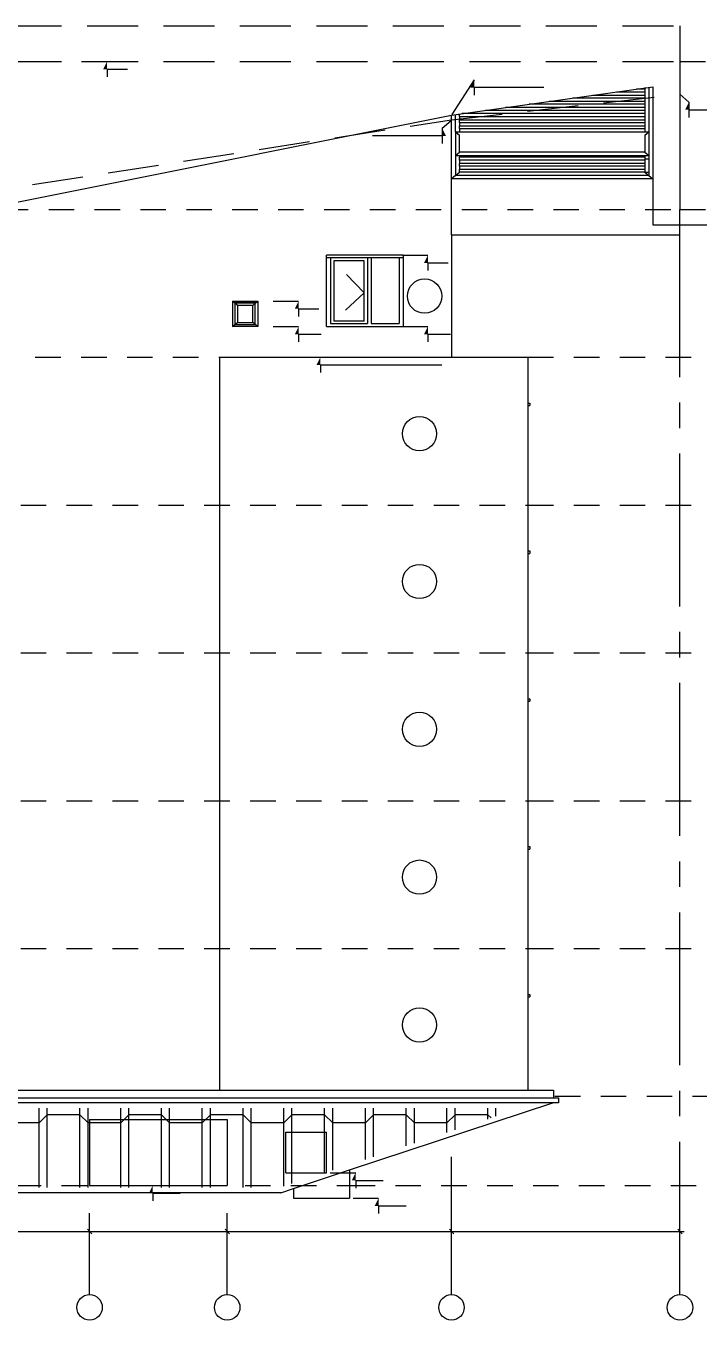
# Model space of a CAD drawing. Header units: metres. Extents: x -220 to 294, y -29 to 18.
# Drawn here: x -182.43 to -179.13, y -1.14 to 5.21 of the extents above; entities that cross this region are included whole.
import ezdxf

# ---------------------------------------------------------------- set-up
doc = ezdxf.new("R2010")
doc.units = ezdxf.units.M
doc.header["$MEASUREMENT"] = 0
for name, pattern in [('CENTER2', [1.125, 0.75, -0.125, 0.125, -0.125]), ('DASHED2', [0.375, 0.25, -0.125]), ('DASHED4', [0.1875, 0.125, -0.0625])]:
    doc.linetypes.add(name, pattern=pattern)
for name, color, linetype in [('Cember', 7, 'Continuous'), ('Cizgi', 7, 'Continuous'), ('Kesit_Kot', 7, 'Continuous'), ('Olculendirme', 7, 'Continuous'), ('Rota', 7, 'Continuous'), ('Standart', 7, 'Continuous'), ('Tarama', 7, 'Continuous')]:
    doc.layers.add(name, color=color, linetype=linetype)

msp = doc.modelspace()

# ---------------------------------------------------------------- hatches: boundary and pattern name
at = {"layer": 'Kesit_Kot', "linetype": 'Continuous', "lineweight": -3}
for points in [[(-182.0329, 5.0351), (-182.0516, 4.9976), (-182.0329, 4.9976)], [(-180.2325, 4.9454), (-180.2513, 4.9079), (-180.2325, 4.9079)], [(-179.1796, 4.8363), (-179.1984, 4.7988), (-179.1796, 4.7988)], [(-180.3901, 4.7079), (-180.3714, 4.6704), (-180.3901, 4.6704)], [(-180.4596, 4.0851), (-180.4783, 4.0476), (-180.4596, 4.0476)], [(-181.0936, 3.8601), (-181.1124, 3.8226), (-181.0936, 3.8226)], [(-181.0936, 3.7351), (-181.1124, 3.6976), (-181.0936, 3.6976)], [(-180.4596, 3.7351), (-180.4783, 3.6976), (-180.4596, 3.6976)], [(-180.8138, -0.4149), (-180.8325, -0.4524), (-180.8138, -0.4524)], [(-181.8092, -0.4774), (-181.8279, -0.5149), (-181.8092, -0.5149)], [(-180.7016, -0.5399), (-180.7203, -0.5774), (-180.7016, -0.5774)]]:
    msp.add_hatch(color=216, dxfattribs=at).paths.add_polyline_path(points)
at = {"layer": 'Standart', "linetype": 'Continuous', "lineweight": -3}
msp.add_hatch(color=216, dxfattribs=at).paths.add_polyline_path([(-180.9866, 3.5851), (-181.0053, 3.5476), (-180.9866, 3.5476)])

# ---------------------------------------------------------------- linework, layer by layer
at = {"layer": 'Cember', "color": 237, "linetype": 'Continuous', "lineweight": -3}
for centre in [(-180.4761, 3.8847), (-180.5009, 3.2101), (-180.5009, 2.4851), (-180.5009, 1.7601), (-180.5009, 1.0351), (-180.5009, 0.3101)]:
    msp.add_circle(centre, 0.0841, dxfattribs=at)
at = {"layer": 'Cizgi', "color": 251, "linetype": 'DASHED2', "lineweight": -3}
for points in [[(-184.0061, 5.2101), (-179.2238, 5.2101)], [(-179.2238, 5.2101), (-179.2238, 5.0351)], [(-184.0061, 5.0351), (-179.2236, 5.0351)]]:
    msp.add_lwpolyline(points, dxfattribs=at)
at = {"layer": 'Cizgi', "color": 251, "linetype": 'Continuous', "lineweight": -3}
for points in [[(-179.2238, 5.0351), (-179.2238, 4.3101)], [(-180.3439, 4.7726), (-179.3564, 4.9105)], [(-180.2325, 4.9454), (-180.3424, 4.7761)], [(-179.3959, 4.8993), (-179.4366, 4.8993)], [(-179.3959, 4.9086), (-179.3959, 4.8993)], [(-179.3959, 4.8993), (-179.3959, 4.8855)], [(-179.3762, 4.9096), (-179.3762, 4.69)], [(-179.3564, 4.9105), (-179.3564, 4.2351)], [(-179.3564, 4.9105), (-179.3564, 4.46)], [(-179.3959, 4.8257), (-179.9637, 4.8257)], [(-179.3959, 4.8395), (-179.8649, 4.8395)], [(-179.3959, 4.8556), (-179.7496, 4.8556)], [(-179.3959, 4.8694), (-179.6507, 4.8694)], [(-179.3959, 4.8855), (-179.5354, 4.8855)], [(-179.3959, 4.8855), (-179.3959, 4.8694)], [(-179.3959, 4.8694), (-179.3959, 4.8556)], [(-179.3959, 4.8556), (-179.3959, 4.8395)], [(-179.3959, 4.8395), (-179.3959, 4.8257)], [(-179.3959, 4.8257), (-179.3959, 4.8096)], [(-184.1186, 4.0176), (-180.3439, 4.7726)], [(-180.3439, 4.1851), (-180.3439, 4.7726)], [(-180.3242, 4.69), (-180.3242, 4.7754)], [(-180.3044, 4.7659), (-180.3044, 4.7782)], [(-180.3044, 4.7659), (-180.3044, 4.7498)], [(-180.3044, 4.7659), (-179.3959, 4.7659)], [(-179.3959, 4.7797), (-180.2932, 4.7797)], [(-179.3959, 4.7958), (-180.1779, 4.7958)], [(-179.3959, 4.8096), (-180.079, 4.8096)], [(-179.3959, 4.8096), (-179.3959, 4.7958)], [(-179.3959, 4.7958), (-179.3959, 4.7797)], [(-179.3959, 4.7797), (-179.3959, 4.7659)], [(-179.3959, 4.7659), (-179.3959, 4.7498)], [(-180.3044, 4.7498), (-179.3959, 4.7498)], [(-180.3044, 4.736), (-180.3044, 4.7498)], [(-180.3044, 4.736), (-180.3044, 4.7199)], [(-180.3044, 4.736), (-179.3959, 4.736)], [(-180.3044, 4.7199), (-179.3959, 4.7199)], [(-180.3044, 4.7061), (-180.3044, 4.7199)], [(-180.3044, 4.7061), (-180.3044, 4.69)], [(-180.3044, 4.7061), (-179.3959, 4.7061)], [(-179.3959, 4.7498), (-179.3959, 4.736)], [(-179.3959, 4.736), (-179.3959, 4.7199)], [(-179.3959, 4.7199), (-179.3959, 4.7061)], [(-179.3959, 4.7061), (-179.3959, 4.69)], [(-180.3242, 4.69), (-180.3044, 4.69)], [(-180.3242, 4.69), (-180.3044, 4.6739)], [(-180.3242, 4.69), (-180.3242, 4.575)], [(-180.3044, 4.69), (-179.3959, 4.69)], [(-180.3044, 4.5911), (-180.3044, 4.6739)], [(-179.3959, 4.69), (-179.3762, 4.69)], [(-179.3959, 4.6739), (-179.3762, 4.69)], [(-179.3959, 4.6739), (-179.3959, 4.5911)], [(-179.3762, 4.69), (-179.3762, 4.575)], [(-180.3242, 4.575), (-180.3044, 4.5911)], [(-180.3242, 4.575), (-180.3044, 4.575)], [(-180.3242, 4.575), (-180.3242, 4.4761)], [(-179.3959, 4.5911), (-180.3044, 4.5911)], [(-180.3044, 4.575), (-180.3044, 4.5658)], [(-180.3044, 4.575), (-179.3959, 4.575)], [(-179.3959, 4.5911), (-179.3762, 4.575)], [(-179.3959, 4.575), (-179.3959, 4.5658)], [(-179.3959, 4.575), (-179.3762, 4.575)], [(-179.3762, 4.575), (-179.3762, 4.5589)], [(-179.3959, 4.5658), (-180.3044, 4.5658)], [(-180.3044, 4.552), (-180.3044, 4.5658)], [(-180.3044, 4.552), (-180.3044, 4.5359)], [(-179.3959, 4.552), (-180.3044, 4.552)], [(-179.3959, 4.5359), (-180.3044, 4.5359)], [(-180.3044, 4.5221), (-180.3044, 4.5359)], [(-180.3044, 4.5221), (-180.3044, 4.506)], [(-179.3959, 4.5221), (-180.3044, 4.5221)], [(-179.3959, 4.5658), (-179.3959, 4.5589)], [(-179.3959, 4.5589), (-179.3762, 4.5589)], [(-179.3959, 4.5589), (-179.3959, 4.552)], [(-179.3959, 4.552), (-179.3959, 4.5359)], [(-179.3959, 4.5359), (-179.3959, 4.5221)], [(-179.3959, 4.5221), (-179.3959, 4.506)], [(-179.3762, 4.5589), (-179.3762, 4.4922)], [(-180.3242, 4.4761), (-180.3439, 4.46)], [(-179.3564, 4.46), (-180.3439, 4.46)], [(-180.3242, 4.4761), (-180.3044, 4.4922)], [(-179.3762, 4.4761), (-180.3242, 4.4761)], [(-179.3959, 4.506), (-180.3044, 4.506)], [(-180.3044, 4.4922), (-180.3044, 4.506)], [(-179.3959, 4.4922), (-180.3044, 4.4922)], [(-179.3959, 4.506), (-179.3959, 4.4922)], [(-179.3959, 4.4922), (-179.3762, 4.4922)], [(-179.3959, 4.4922), (-179.3762, 4.4761)], [(-179.3762, 4.4922), (-179.3762, 4.4761)], [(-179.3762, 4.4761), (-179.3564, 4.46)], [(-179.2236, 4.1851), (-179.2236, 4.3101)], [(-179.3564, 4.2351), (-178.5347, 4.2351)], [(-180.3439, 4.1851), (-180.3439, 3.5851)], [(-180.3439, 4.1851), (-179.2236, 4.1851)], [(-180.5811, 4.0851), (-180.9561, 4.0851)], [(-180.9561, 3.7351), (-180.9561, 4.0851)], [(-180.5811, 4.0726), (-180.9561, 4.0726)], [(-180.9374, 4.0726), (-180.9374, 3.7501)], [(-180.7561, 4.0726), (-180.7561, 3.7501)], [(-180.7374, 4.0726), (-180.7374, 3.7501)], [(-180.5999, 4.0726), (-180.5999, 3.7501)], [(-180.5811, 4.0851), (-180.5811, 3.7351)], [(-180.7717, 4.0576), (-180.9217, 4.0576)], [(-180.9217, 4.0576), (-180.9217, 3.7626)], [(-180.7717, 3.7626), (-180.7717, 4.0576)], [(-181.4186, 3.8601), (-181.4186, 3.8543)], [(-181.4186, 3.8601), (-181.2936, 3.8601)], [(-181.4186, 3.8543), (-181.4116, 3.8543)], [(-181.4186, 3.8543), (-181.4186, 3.7351)], [(-181.4116, 3.8543), (-181.4061, 3.8497)], [(-181.4116, 3.8543), (-181.3006, 3.8543)], [(-181.3061, 3.8497), (-181.4061, 3.8497)], [(-181.3936, 3.8393), (-181.4061, 3.8497)], [(-181.4061, 3.8497), (-181.4061, 3.7456)], [(-181.3186, 3.8393), (-181.3936, 3.8393)], [(-181.3936, 3.8393), (-181.3936, 3.756)], [(-181.3061, 3.8497), (-181.3186, 3.8393)], [(-181.3186, 3.756), (-181.3186, 3.8393)], [(-181.3061, 3.8497), (-181.3006, 3.8543)], [(-181.3061, 3.7456), (-181.3061, 3.8497)], [(-181.3006, 3.8543), (-181.2936, 3.8543)], [(-181.2936, 3.8601), (-181.2936, 3.8543)], [(-181.2936, 3.8543), (-181.2936, 3.7351)], [(-181.4186, 3.7351), (-181.4061, 3.7456)], [(-181.4061, 3.7456), (-181.3936, 3.756)], [(-181.4061, 3.7456), (-181.3061, 3.7456)], [(-181.3936, 3.756), (-181.3186, 3.756)], [(-181.3061, 3.7456), (-181.3186, 3.756)], [(-181.2936, 3.7351), (-181.3061, 3.7456)], [(-180.9374, 3.7501), (-180.7561, 3.7501)], [(-180.7717, 3.7626), (-180.9217, 3.7626)], [(-180.7374, 3.7501), (-180.5999, 3.7501)], [(-181.2936, 3.7351), (-181.4186, 3.7351)], [(-180.9561, 3.7351), (-180.5811, 3.7351)], [(-181.4811, 3.5851), (-181.4811, -0.0099)], [(-181.4811, 3.5851), (-180.3439, 3.5851)], [(-180.3439, 3.5851), (-179.9689, 3.5851)], [(-179.9689, 3.5851), (-179.9689, -0.0099)], [(-179.9689, 3.3601), (-179.9595, 3.3601)], [(-179.9689, 3.3476), (-179.9595, 3.3476)], [(-179.9595, 3.3601), (-179.9595, 3.3476)], [(-179.9689, 2.6351), (-179.9595, 2.6351)], [(-179.9689, 2.6226), (-179.9595, 2.6226)], [(-179.9595, 2.6351), (-179.9595, 2.6226)], [(-179.9689, 1.9101), (-179.9595, 1.9101)], [(-179.9595, 1.9101), (-179.9595, 1.8976)], [(-179.9689, 1.8976), (-179.9595, 1.8976)], [(-179.9689, 1.1851), (-179.9595, 1.1851)], [(-179.9689, 1.1726), (-179.9595, 1.1726)], [(-179.9595, 1.1851), (-179.9595, 1.1726)], [(-179.9689, 0.4601), (-179.9595, 0.4601)], [(-179.9689, 0.4476), (-179.9595, 0.4476)], [(-179.9595, 0.4601), (-179.9595, 0.4476)], [(-184.3811, -0.0474), (-179.8439, -0.0474)], [(-184.2561, -0.0099), (-179.8439, -0.0099)], [(-182.7186, -0.0099), (-181.5061, -0.0099)], [(-181.5061, -0.0099), (-179.9689, -0.0099)], [(-179.9689, -0.0099), (-179.8439, -0.0099)], [(-179.8439, -0.0099), (-179.8439, -0.0349)], [(-179.8439, -0.0099), (-179.8439, -0.0474)], [(-180.8439, -0.4011), (-179.8477, -0.0724)], [(-182.1186, -0.1536), (-182.1186, -0.4774)], [(-182.1186, -0.1536), (-182.0561, -0.1536)], [(-182.0561, -0.1536), (-181.4436, -0.1536)], [(-181.4436, -0.1536), (-181.4436, -0.4774)], [(-181.1561, -0.2149), (-180.9561, -0.2149)], [(-181.1561, -0.4149), (-181.1561, -0.2149)], [(-180.9561, -0.4149), (-180.9561, -0.2149)], [(-181.1561, -0.4149), (-180.9561, -0.4149)], [(-181.1189, -0.4919), (-180.8439, -0.4011)], [(-180.8439, -0.4011), (-180.8439, -0.5399)], [(-182.1186, -0.4774), (-181.4436, -0.4774)], [(-181.1814, -0.5125), (-181.1189, -0.4919)], [(-181.1189, -0.4919), (-181.1189, -0.5399)], [(-181.1814, -0.5125), (-183.0436, -0.5125)], [(-181.1189, -0.5399), (-180.8439, -0.5399)]]:
    msp.add_lwpolyline(points, dxfattribs=at)
at = {"layer": 'Cizgi', "color": 251, "linetype": 'DASHED4', "lineweight": -3}
for points in [[(-179.2236, 5.0351), (-178.4736, 5.0351)], [(-184.1189, 4.3101), (-179.2236, 4.3101)], [(-179.2236, 4.3101), (-178.4736, 4.3101)], [(-180.7717, 3.9003), (-180.9217, 4.0564)], [(-180.7717, 3.9003), (-180.9217, 3.7626)], [(-184.8596, 3.5851), (-179.9689, 3.5851)], [(-179.9689, 3.5851), (-178.4736, 3.5851)], [(-184.2561, 2.8601), (-179.9689, 2.8601)], [(-179.9689, 2.8601), (-178.4736, 2.8601)], [(-184.2561, 2.1351), (-179.9689, 2.1351)], [(-179.9689, 2.1351), (-178.4736, 2.1351)], [(-184.2561, 1.4101), (-179.9689, 1.4101)], [(-179.9689, 1.4101), (-178.4736, 1.4101)], [(-184.2561, 0.6851), (-179.9689, 0.6851)], [(-179.9689, 0.6851), (-178.4736, 0.6851)], [(-179.8368, -0.0399), (-178.4736, -0.0399)], [(-183.3811, -0.4774), (-180.8439, -0.4774)], [(-180.8439, -0.4774), (-178.4736, -0.4774)]]:
    msp.add_lwpolyline(points, dxfattribs=at)
at = {"layer": 'Kesit_Kot', "color": 251, "linetype": 'Continuous', "lineweight": -3}
for points in [[(-182.1579, 5.0351), (-182.0329, 5.0351)], [(-182.0329, 4.9976), (-181.9334, 4.9976)], [(-182.0329, 4.9976), (-182.0329, 4.9601)], [(-180.2325, 4.9079), (-180.2325, 4.8704)], [(-179.8919, 4.9079), (-180.2325, 4.9079)], [(-179.1796, 4.8363), (-179.2238, 4.8751)], [(-179.1796, 4.8363), (-179.1796, 4.7988)], [(-179.1796, 4.7988), (-178.839, 4.7988)], [(-179.1796, 4.7988), (-179.1796, 4.7613)], [(-180.3901, 4.7079), (-180.346, 4.7467)], [(-180.3901, 4.7079), (-180.3901, 4.6704)], [(-180.3901, 4.6704), (-180.7307, 4.6704)], [(-180.3901, 4.6704), (-180.3901, 4.6329)], [(-180.5846, 4.0851), (-180.4596, 4.0851)], [(-180.4596, 4.0476), (-180.3601, 4.0476)], [(-180.4596, 4.0476), (-180.4596, 4.0101)], [(-181.2186, 3.8601), (-181.0936, 3.8601)], [(-181.0936, 3.8226), (-180.9941, 3.8226)], [(-181.0936, 3.8226), (-181.0936, 3.7851)], [(-181.2186, 3.7351), (-181.0936, 3.7351)], [(-181.0936, 3.6976), (-180.9831, 3.6976)], [(-181.0936, 3.6976), (-181.0936, 3.6601)], [(-180.5846, 3.7351), (-180.4596, 3.7351)], [(-180.4596, 3.6976), (-180.3491, 3.6976)], [(-180.4596, 3.6976), (-180.4596, 3.6601)], [(-180.9388, -0.4149), (-180.8138, -0.4149)], [(-181.9342, -0.4774), (-181.8092, -0.4774)], [(-180.8138, -0.4524), (-180.679, -0.4524)], [(-180.8138, -0.4524), (-180.8138, -0.4899)], [(-181.8092, -0.5149), (-181.6744, -0.5149)], [(-181.8092, -0.5149), (-181.8092, -0.5524)], [(-180.8266, -0.5399), (-180.7016, -0.5399)], [(-180.7016, -0.5774), (-180.5668, -0.5774)], [(-180.7016, -0.5774), (-180.7016, -0.6149)]]:
    msp.add_lwpolyline(points, dxfattribs=at)
at = {"layer": 'Olculendirme', "color": 251, "linetype": 'Continuous', "lineweight": -3}
for points in [[(-182.108, -0.7135), (-182.1292, -0.6922)], [(-182.1186, -0.7654), (-182.1186, -0.6904)], [(-181.433, -0.7135), (-181.4542, -0.6922)], [(-181.4436, -0.7654), (-181.4436, -0.6904)], [(-180.3333, -0.7135), (-180.3545, -0.6922)], [(-180.3439, -0.7654), (-180.3439, -0.6904)], [(-179.213, -0.7135), (-179.2342, -0.6922)], [(-179.2236, -0.7654), (-179.2236, -0.6904)], [(-183.9011, -0.7029), (-179.2036, -0.7029)]]:
    msp.add_lwpolyline(points, dxfattribs=at)
at = {"layer": 'Rota', "color": 251, "linetype": 'DASHED2', "lineweight": -3}
for points in [[(-180.3439, 4.7501), (-179.2238, 4.8751)], [(-183.8811, 4.2026), (-180.3439, 4.7501)]]:
    msp.add_lwpolyline(points, dxfattribs=at)
at = {"layer": 'Rota', "color": 251, "linetype": 'Continuous', "lineweight": -3}
for points in [[(-179.8439, -0.0474), (-179.8189, -0.0474)], [(-179.8189, -0.0474), (-179.8189, -0.0724)], [(-179.8189, -0.0724), (-184.3811, -0.0724)]]:
    msp.add_lwpolyline(points, dxfattribs=at)
at = {"layer": 'Standart', "color": 251, "linetype": 'CENTER2', "lineweight": -3}
for points in [[(-179.2236, -1.0125), (-179.2236, 4.2101)], [(-180.3439, -1.0125), (-180.3439, -0.3361)], [(-182.1186, -1.0125), (-182.1186, -0.6125)], [(-181.4436, -1.0125), (-181.4436, -0.6125)]]:
    msp.add_lwpolyline(points, dxfattribs=at)
at = {"layer": 'Standart', "color": 251, "linetype": 'Continuous', "lineweight": -3}
for points in [[(-180.9866, 3.5476), (-180.392, 3.5476)], [(-180.9866, 3.5476), (-180.9866, 3.5101)]]:
    msp.add_lwpolyline(points, dxfattribs=at)
for centre in [(-182.1186, -1.075), (-181.4436, -1.075), (-180.3439, -1.075), (-179.2236, -1.075)]:
    msp.add_circle(centre, 0.0625, dxfattribs=at)
at = {"layer": 'Tarama', "color": 13, "linetype": 'Continuous', "lineweight": -3}
for points in [[(-182.3661, -0.1699), (-182.3661, -0.0974)], [(-182.3261, -0.1699), (-182.3261, -0.0974)], [(-182.1661, -0.1699), (-182.1661, -0.0974)], [(-182.1261, -0.1699), (-182.1261, -0.0974)], [(-181.9661, -0.1699), (-181.9661, -0.0974)], [(-181.9261, -0.1699), (-181.9261, -0.0974)], [(-181.7661, -0.1699), (-181.7661, -0.0974)], [(-181.7261, -0.1699), (-181.7261, -0.0974)], [(-181.5661, -0.1699), (-181.5661, -0.0974)], [(-181.5261, -0.1699), (-181.5261, -0.0974)], [(-181.3661, -0.1699), (-181.3661, -0.0974)], [(-181.3261, -0.1699), (-181.3261, -0.0974)], [(-181.1661, -0.1699), (-181.1661, -0.0974)], [(-181.1261, -0.1699), (-181.1261, -0.0974)], [(-180.9661, -0.1699), (-180.9661, -0.0974)], [(-180.9261, -0.1699), (-180.9261, -0.0974)], [(-180.7661, -0.1699), (-180.7661, -0.0974)], [(-180.7261, -0.1699), (-180.7261, -0.0974)], [(-180.5661, -0.1699), (-180.5661, -0.0974)], [(-180.5261, -0.1699), (-180.5261, -0.0974)], [(-180.3661, -0.1699), (-180.3661, -0.0974)], [(-180.3261, -0.1699), (-180.3261, -0.0974)], [(-180.1661, -0.1511), (-180.1661, -0.0974)], [(-180.1261, -0.1379), (-180.1261, -0.0974)], [(-182.3661, -0.1699), (-182.5261, -0.1699)], [(-182.3261, -0.1299), (-182.3661, -0.1699)], [(-182.3661, -0.4875), (-182.3661, -0.1699)], [(-182.1661, -0.1299), (-182.3261, -0.1299)], [(-182.3261, -0.4875), (-182.3261, -0.1699)], [(-182.1261, -0.1699), (-182.1661, -0.1299)], [(-182.1661, -0.4875), (-182.1661, -0.1699)], [(-181.9661, -0.1699), (-182.1261, -0.1699)], [(-182.1261, -0.4875), (-182.1261, -0.1699)], [(-181.9261, -0.1299), (-181.9661, -0.1699)], [(-181.9661, -0.4875), (-181.9661, -0.1699)], [(-181.7661, -0.1299), (-181.9261, -0.1299)], [(-181.9261, -0.4875), (-181.9261, -0.1699)], [(-181.7261, -0.1699), (-181.7661, -0.1299)], [(-181.7661, -0.4875), (-181.7661, -0.1699)], [(-181.5661, -0.1699), (-181.7261, -0.1699)], [(-181.7261, -0.4875), (-181.7261, -0.1699)], [(-181.5261, -0.1299), (-181.5661, -0.1699)], [(-181.5661, -0.4875), (-181.5661, -0.1699)], [(-181.3661, -0.1299), (-181.5261, -0.1299)], [(-181.5261, -0.4875), (-181.5261, -0.1699)], [(-181.3261, -0.1699), (-181.3661, -0.1299)], [(-181.3661, -0.4875), (-181.3661, -0.1699)], [(-181.1661, -0.1699), (-181.3261, -0.1699)], [(-181.3261, -0.4875), (-181.3261, -0.1699)], [(-181.1261, -0.1299), (-181.1661, -0.1699)], [(-181.1661, -0.4811), (-181.1661, -0.1699)], [(-180.9661, -0.1299), (-181.1261, -0.1299)], [(-181.1261, -0.4679), (-181.1261, -0.1699)], [(-180.9261, -0.1699), (-180.9661, -0.1299)], [(-180.9661, -0.4151), (-180.9661, -0.1699)], [(-180.7661, -0.1699), (-180.9261, -0.1699)], [(-180.9261, -0.4019), (-180.9261, -0.1699)], [(-180.7261, -0.1299), (-180.7661, -0.1699)], [(-180.7661, -0.3491), (-180.7661, -0.1699)], [(-180.5661, -0.1299), (-180.7261, -0.1299)], [(-180.7261, -0.3359), (-180.7261, -0.1699)], [(-180.5261, -0.1699), (-180.5661, -0.1299)], [(-180.5661, -0.2831), (-180.5661, -0.1699)], [(-180.3661, -0.1699), (-180.5261, -0.1699)], [(-180.5261, -0.2699), (-180.5261, -0.1699)], [(-180.3261, -0.1299), (-180.3661, -0.1699)], [(-180.3661, -0.2171), (-180.3661, -0.1699)], [(-180.1661, -0.1299), (-180.3261, -0.1299)], [(-180.3261, -0.2039), (-180.3261, -0.1699)], [(-180.1661, -0.1299), (-180.1501, -0.1458)]]:
    msp.add_lwpolyline(points, dxfattribs=at)

doc.saveas('drawing.dxf')
